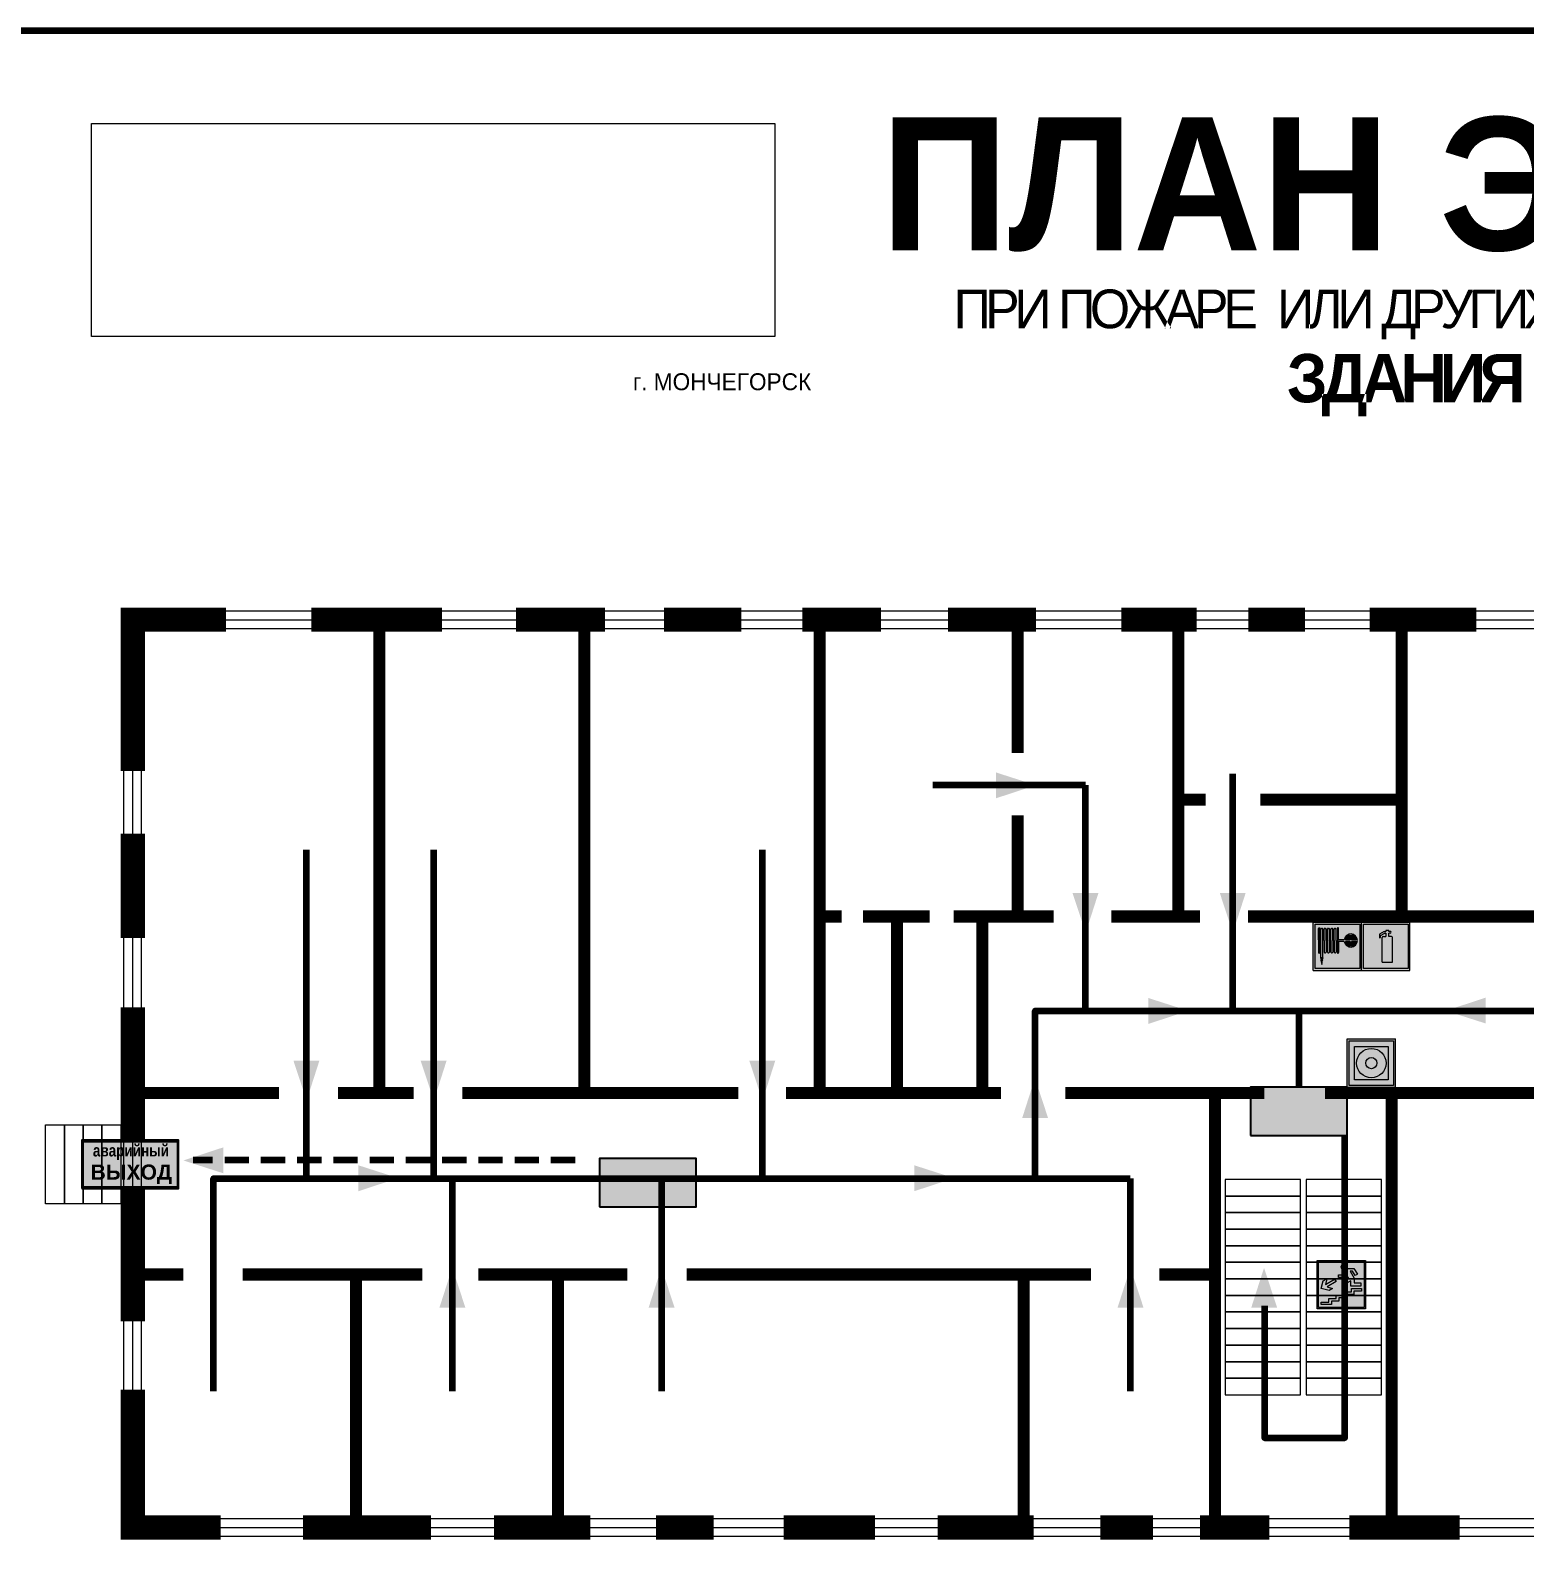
# Model space of a CAD drawing. Header units: millimetres. Extents: x 13810 to 67229, y 12374 to 21950.
# Drawn here: x 19435.7 to 19682.9, y 19222.8 to 19476.5 of the extents above; entities that cross this region are included whole.
import ezdxf

# ---------------------------------------------------------------- set-up
doc = ezdxf.new("R2010")
doc.units = ezdxf.units.MM
doc.linetypes.add('{ Wide Dash }', pattern=[12, 4, -2, 4, -2])
doc.layers.add('План_Штампы', color=7, linetype='Continuous')
doc.styles.add('обычный', font='arial.ttf')
picture_1 = doc.add_image_def('image1.jpg', size_in_pixel=(337, 105))

# ---------------------------------------------------------------- blocks, each defined once
blk = doc.blocks.new('A$C7B4425F7')
at = {"true_color": 0xffffff}
blk.add_hatch(color=7, dxfattribs=at).paths.add_polyline_path([(0, 0), (-16, 0), (-16, -8), (0, -8)])
h = blk.add_hatch(color=126)
h.paths.add_polyline_path([(-0.2, -0.2), (-15.8, -0.2), (-15.8, -7.8), (-0.2, -7.8)])
h.paths.add_polyline_path([(-11.76, -2.03), (-11.76, -3.66), (-11.17, -3.66, -0.568275), (-11.17, -6.18), (-12.58, -6.18), (-12.58, -2.03)], flags=16)
h.paths.add_polyline_path([(-13.33, -4.12, -0.495768), (-13.59, -6.18), (-15.03, -6.18), (-15.03, -2.03), (-13.59, -2.03, -0.487973)], flags=16)
h.paths.add_polyline_path([(-10.25, -2.03), (-9.48, -2.03), (-9.48, -6.18), (-10.25, -6.18)], flags=16)
h.paths.add_polyline_path([(-13.84, -3.69), (-14.24, -3.69), (-14.24, -3.03), (-13.9, -3.03, -0.692621)], flags=0)
h.paths.add_polyline_path([(-9.15, -2.03), (-8.4, -2.03), (-8.04, -3.07), (-7.68, -2.03), (-6.93, -2.03), (-7.64, -4.1), (-6.93, -6.18), (-7.68, -6.18), (-8.04, -5.14), (-8.4, -6.18), (-9.15, -6.18), (-8.44, -4.1)], flags=16)
h.paths.add_polyline_path([(-11.76, -4.46), (-11.42, -4.46, -0.692621), (-11.36, -5.12), (-11.76, -5.12)], flags=0)
h.paths.add_polyline_path([(-13.9, -5.2), (-14.24, -5.2), (-14.24, -4.55), (-13.84, -4.55, -0.708038)], flags=0)
edge = h.paths.add_edge_path(flags=16)
edge.add_ellipse((-5.51, -4.08), major_axis=(0, 2.05), ratio=0.586184, start_angle=0, end_angle=360)
edge = h.paths.add_edge_path(flags=0)
edge.add_ellipse((-5.51, -4.08), major_axis=(0, 1.14), ratio=0.454828, start_angle=0, end_angle=360)
h.paths.add_polyline_path([(-4.13, -4.96, 0.377264), (-3.48, -4.52, 0.0555), (-3.16, -2.03), (-1.66, -2.03), (-1.66, -4.96), (-0.96, -4.96), (-0.96, -7.01), (-1.75, -7.01), (-1.75, -6.18), (-3.3, -6.18), (-3.3, -7.02), (-4.13, -7.02)], flags=16)
h.paths.add_polyline_path([(-2.73, -2.91), (-2.28, -2.91), (-2.28, -4.96), (-3.05, -4.96, 0.079136)], flags=0)
at = {"color": 126}
blk.add_lwpolyline([(-16, -8), (0, -8), (0, 0), (-16, 0)], close=True, dxfattribs=at)
blk = doc.blocks.new('A$C32E8229D')
at = {"true_color": 0xffffff}
blk.add_hatch(color=7, dxfattribs=at).paths.add_polyline_path([(0, 0), (0, -8), (16, -8), (16, 0)])
h = blk.add_hatch(color=126)
h.paths.add_polyline_path([(0.2, -0.2), (15.8, -0.2), (15.8, -7.8), (0.2, -7.8)])
h.paths.add_polyline_path([(13.49, -2.05), (12.08, -2.05), (11.37, -2.63, 0.162397), (11.29, -2.84), (11.29, -3.63), (10.35, -3.63), (10.35, -4.05), (11.68, -4.05), (11.68, -3.48), (12.26, -4.28), (11.29, -5.1), (11.29, -6.78), (11.85, -6.78), (11.85, -5.44), (12.8, -4.64), (12.8, -5.94), (14.46, -5.94), (14.46, -5.39), (13.45, -5.39), (13.45, -3.97), (12.46, -2.59), (13.15, -2.59), (13.69, -3.34), (14.18, -3)], flags=16)
h.paths.add_polyline_path([(10.74, -1.82, 1), (11.8, -1.82, 1)], flags=16)
h.paths.add_polyline_path([(9.39, -3.59), (5.99, -3.59), (6.56, -3.03), (5.91, -3.03), (5.1, -3.83), (5.91, -4.64), (6.56, -4.64), (5.99, -4.09), (9.39, -4.09)], flags=16)
h.paths.add_polyline_path([(4.29, -1.08), (1.72, -1.08), (1.72, -6.6), (4.29, -6.6)], flags=16)
at = {"color": 126}
blk.add_lwpolyline([(16, -8), (0, -8), (0, 0), (16, 0)], close=True, dxfattribs=at)
blk = doc.blocks.new('вниз 3')
at = {"lineweight": 0, "true_color": 0xffffff}
h = blk.add_hatch(color=7, dxfattribs=at)
h.dxf.hatch_style = 1
h.paths.add_polyline_path([(40997.5, -4475.69), (40997.25, -4475.28), (40995.76, -4476.15), (40995.97, -4475.23), (40995.39, -4475.56), (40995.05, -4476.83), (40996.33, -4477.17), (40996.91, -4476.83), (40996, -4476.55)], flags=0)
h.paths.add_polyline_path([(40999.81, -4473.95), (41000.22, -4473.95), (41000.64, -4474.67), (41001.03, -4474.43), (41000.46, -4473.49), (41000.42, -4473.49), (40999.43, -4473.49), (40998.68, -4473.92), (40998.68, -4474.57), (40997.88, -4474.57), (40997.88, -4475), (40999.14, -4475), (40999.14, -4474.43), (40999.14, -4474.38), (40999.59, -4475.15), (40998.72, -4475.67), (40998.72, -4477.06), (40999.24, -4477.06), (40999.24, -4475.96), (40999.95, -4475.56), (40999.95, -4476.43), (41001.61, -4476.43), (41001.61, -4475.88), (41000.47, -4475.88), (41000.47, -4475.12)], flags=0)
h.paths.add_polyline_path([(40999.2, -4473.24, 1), (40998.35, -4473.24, 1)], flags=0)
h.paths.add_polyline_path([(41000.46, -4477.26), (41001.69, -4477.26), (41001.69, -4476.84), (41000.03, -4476.84), (41000.03, -4477.39), (40998.78, -4477.39), (40998.78, -4477.95), (40997.53, -4477.95), (40997.53, -4478.5), (40996.29, -4478.5), (40996.29, -4479.06), (40995.05, -4479.06), (40995.05, -4479.48), (40995.29, -4479.48), (40996.72, -4479.48), (40996.72, -4478.92), (40997.97, -4478.92), (40997.97, -4478.36), (40999.2, -4478.36), (40999.2, -4477.81), (41000.46, -4477.81)], flags=0)
h.paths.add_polyline_path([(41002.37, -4472.17), (40994.37, -4472.17), (40994.37, -4480.17), (41002.37, -4480.17)])
h.paths.add_polyline_path([(41002.16, -4479.96), (40994.57, -4479.96), (40994.57, -4472.37), (41002.16, -4472.37)], flags=16)
h.paths.add_polyline_path([(41001.61, -4475.88), (41001.61, -4476.43), (40999.95, -4476.43), (40999.95, -4475.56), (40999.24, -4475.96), (40999.24, -4477.06), (40998.72, -4477.06), (40998.72, -4475.67), (40999.59, -4475.15), (40999.14, -4474.38), (40999.14, -4474.43), (40999.14, -4475), (40997.88, -4475), (40997.88, -4474.57), (40998.68, -4474.57), (40998.68, -4473.92), (40999.43, -4473.49), (41000.42, -4473.49), (41000.46, -4473.49), (41001.03, -4474.43), (41000.64, -4474.67), (41000.22, -4473.95), (40999.81, -4473.95), (41000.47, -4475.12), (41000.47, -4475.88)], flags=0)
h.paths.add_polyline_path([(41001.69, -4476.84), (41001.69, -4477.26), (41000.46, -4477.26), (41000.46, -4477.81), (40999.2, -4477.81), (40999.2, -4478.36), (40997.97, -4478.36), (40997.97, -4478.92), (40996.72, -4478.92), (40996.72, -4479.48), (40995.05, -4479.48), (40995.05, -4479.06), (40996.29, -4479.06), (40996.29, -4478.5), (40997.53, -4478.5), (40997.53, -4477.95), (40998.78, -4477.95), (40998.78, -4477.39), (41000.03, -4477.39), (41000.03, -4476.84)], flags=0)
h.paths.add_polyline_path([(40998.35, -4473.24, -1), (40999.2, -4473.24, -1)], flags=0)
h.paths.add_polyline_path([(40997.5, -4475.69), (40996, -4476.55), (40996.91, -4476.83), (40996.33, -4477.17), (40995.05, -4476.83), (40995.39, -4475.56), (40995.97, -4475.23), (40995.76, -4476.15), (40997.25, -4475.28)], flags=0)
at = {"lineweight": 0}
h = blk.add_hatch(color=126, dxfattribs=at)
h.dxf.hatch_style = 1
h.paths.add_polyline_path([(41002.16, -4472.37), (40994.57, -4472.37), (40994.57, -4479.96), (41002.16, -4479.96)])
h.paths.add_polyline_path([(40995.97, -4475.23), (40995.76, -4476.15), (40997.25, -4475.28), (40997.5, -4475.69), (40996, -4476.55), (40996.91, -4476.83), (40996.33, -4477.17), (40995.05, -4476.83), (40995.39, -4475.56)], flags=16)
h.paths.add_polyline_path([(40997.88, -4474.57), (40998.68, -4474.57), (40998.68, -4473.92), (40999.43, -4473.49), (41000.42, -4473.49), (41000.46, -4473.49), (41001.03, -4474.43), (41000.64, -4474.67), (41000.22, -4473.95), (40999.81, -4473.95), (41000.47, -4475.12), (41000.47, -4475.88), (41001.61, -4475.88), (41001.61, -4476.43), (40999.95, -4476.43), (40999.95, -4475.56), (40999.24, -4475.96), (40999.24, -4477.06), (40998.72, -4477.06), (40998.72, -4475.67), (40999.59, -4475.15), (40999.14, -4474.38), (40999.14, -4474.43), (40999.14, -4475), (40997.88, -4475)], flags=16)
h.paths.add_polyline_path([(40998.35, -4473.24, -1), (40999.2, -4473.24, -1)], flags=16)
h.paths.add_polyline_path([(40997.53, -4477.95), (40998.78, -4477.95), (40998.78, -4477.39), (41000.03, -4477.39), (41000.03, -4476.84), (41001.69, -4476.84), (41001.69, -4477.26), (41000.46, -4477.26), (41000.46, -4477.81), (40999.2, -4477.81), (40999.2, -4478.36), (40997.97, -4478.36), (40997.97, -4478.92), (40996.72, -4478.92), (40996.72, -4479.48), (40995.05, -4479.48), (40995.05, -4479.06), (40996.29, -4479.06), (40996.29, -4478.5), (40997.53, -4478.5)], flags=16)
at = {"lineweight": 0, "true_color": 0xffffff}
h = blk.add_hatch(color=7, dxfattribs=at)
h.dxf.hatch_style = 1
h.paths.add_polyline_path([(40999.2, -4473.24, 1), (40998.35, -4473.24, 1)])
h.paths.add_polyline_path([(40999.81, -4473.95), (41000.22, -4473.95), (41000.64, -4474.67), (41001.03, -4474.43), (41000.46, -4473.49), (41000.42, -4473.49), (40999.43, -4473.49), (40998.68, -4473.92), (40998.68, -4474.57), (40997.88, -4474.57), (40997.88, -4475), (40999.14, -4475), (40999.14, -4474.43), (40999.14, -4474.38), (40999.59, -4475.15), (40998.72, -4475.67), (40998.72, -4477.06), (40999.24, -4477.06), (40999.24, -4475.96), (40999.95, -4475.56), (40999.95, -4476.43), (41001.61, -4476.43), (41001.61, -4475.88), (41000.47, -4475.88), (41000.47, -4475.12)])
h.paths.add_polyline_path([(40999.2, -4477.81), (41000.46, -4477.81), (41000.46, -4477.26), (41001.69, -4477.26), (41001.69, -4476.84), (41000.03, -4476.84), (41000.03, -4477.39), (40998.78, -4477.39), (40998.78, -4477.95), (40997.53, -4477.95), (40997.53, -4478.5), (40996.29, -4478.5), (40996.29, -4479.06), (40995.05, -4479.06), (40995.05, -4479.48), (40995.29, -4479.48), (40996.72, -4479.48), (40996.72, -4478.92), (40997.97, -4478.92), (40997.97, -4478.36), (40999.2, -4478.36)])
h.paths.add_polyline_path([(40997.5, -4475.69), (40997.25, -4475.28), (40995.76, -4476.15), (40995.97, -4475.23), (40995.39, -4475.56), (40995.05, -4476.83), (40996.33, -4477.17), (40996.91, -4476.83), (40996, -4476.55)])
at = {"color": 126, "lineweight": 0}
for points in [[(40994.37, -4472.17), (41002.37, -4472.17), (41002.37, -4480.17), (40994.37, -4480.17)], [(40994.57, -4472.37), (41002.16, -4472.37), (41002.16, -4479.96), (40994.57, -4479.96)]]:
    blk.add_lwpolyline(points, close=True, dxfattribs=at)
for points in [[(40999.14, -4474.43), (40999.14, -4475), (40997.88, -4475), (40997.88, -4474.57), (40998.68, -4474.57), (40998.68, -4473.92), (40999.43, -4473.49), (41000.42, -4473.49), (41000.46, -4473.49), (41001.03, -4474.43), (41000.64, -4474.67), (41000.22, -4473.95), (40999.81, -4473.95), (41000.47, -4475.12), (41000.47, -4475.88), (41001.61, -4475.88), (41001.61, -4476.43), (40999.95, -4476.43), (40999.95, -4475.56), (40999.24, -4475.96), (40999.24, -4477.06), (40998.72, -4477.06), (40998.72, -4475.67), (40999.59, -4475.15), (40999.14, -4474.38), (40999.14, -4474.43)], [(40995.05, -4476.83), (40995.39, -4475.56), (40995.97, -4475.23), (40995.76, -4476.15), (40997.25, -4475.28), (40997.5, -4475.69), (40996, -4476.55), (40996.91, -4476.83), (40996.33, -4477.17), (40995.05, -4476.83)], [(40995.29, -4479.48), (40995.05, -4479.48), (40995.05, -4479.06), (40996.29, -4479.06), (40996.29, -4478.5), (40997.53, -4478.5), (40997.53, -4477.95), (40998.78, -4477.95), (40998.78, -4477.39), (41000.03, -4477.39), (41000.03, -4476.84), (41001.69, -4476.84), (41001.69, -4477.26), (41000.46, -4477.26), (41000.46, -4477.81), (40999.2, -4477.81), (40999.2, -4478.36), (40997.97, -4478.36), (40997.97, -4478.92), (40996.72, -4478.92), (40996.72, -4479.48), (40995.05, -4479.48)]]:
    blk.add_lwpolyline(points, dxfattribs=at)
blk.add_circle((40998.77, -4473.24), 0.426, dxfattribs=at)
blk = doc.blocks.new('A$C54414219')
at = {"true_color": 0xffffff}
h = blk.add_hatch(color=7, dxfattribs=at)
h.paths.add_polyline_path([(2.39, -9.45), (2.39, -18.3), (11.23, -18.3), (11.23, -9.45)], flags=0)
h.paths.add_polyline_path([(10.71, -13.87, -1), (2.92, -13.87, -1)], flags=0)
h.paths.add_polyline_path([(8.3, -13.87, -1), (5.33, -13.87, -1)], flags=0)
h.paths.add_polyline_path([(0.41, -7.47), (0.41, -20.27), (13.21, -20.27), (13.21, -7.47)])
h.paths.add_polyline_path([(0.92, -19.77), (12.71, -19.77), (12.71, -7.98), (0.92, -7.98)], flags=16)
h.paths.add_polyline_path([(11.23, -9.45), (11.23, -18.3), (2.39, -18.3), (2.39, -9.45)], flags=0)
at = {"lineweight": 5}
h = blk.add_hatch(color=242, dxfattribs=at)
h.paths.add_polyline_path([(12.71, -7.98), (0.92, -7.98), (0.92, -19.77), (12.71, -19.77)])
h.paths.add_polyline_path([(11.23, -18.3), (2.39, -18.3), (2.39, -9.45), (11.23, -9.45)], flags=16)
h.paths.add_polyline_path([(10.71, -13.87, -1), (2.92, -13.87, -1)], flags=0)
h.paths.add_polyline_path([(8.3, -13.87, -1), (5.33, -13.87, -1)], flags=0)
at = {"true_color": 0xffffff}
h = blk.add_hatch(color=7, dxfattribs=at)
h.paths.add_polyline_path([(2.39, -9.45), (2.39, -18.3), (11.23, -18.3), (11.23, -9.45)])
h.paths.add_polyline_path([(10.71, -13.87, -1), (2.92, -13.87, -1)], flags=16)
h.paths.add_polyline_path([(8.3, -13.87, -1), (5.33, -13.87, -1)], flags=0)
at = {"lineweight": 5}
h = blk.add_hatch(color=242, dxfattribs=at)
h.paths.add_polyline_path([(2.92, -13.87, 1), (10.71, -13.87, 1)])
h.paths.add_polyline_path([(8.3, -13.87, -1), (5.33, -13.87, -1)], flags=16)
at = {"color": 242, "lineweight": 5}
for p, q in [((0.41, -20.27), (0.41, -7.47)), ((0.41, -7.47), (13.21, -7.47)), ((0.41, -7.47), (13.21, -7.47)), ((13.21, -20.27), (13.21, -7.47)), ((0.41, -20.27), (13.21, -20.27))]:
    blk.add_line(p, q, dxfattribs=at)
for points in [[(0.92, -7.98), (12.71, -7.98), (12.71, -19.77), (0.92, -19.77)], [(2.39, -9.45), (11.23, -9.45), (11.23, -18.3), (2.39, -18.3)]]:
    blk.add_lwpolyline(points, close=True, dxfattribs=at)
for radius in [3.89, 1.49]:
    blk.add_circle((6.81, -13.87), radius, dxfattribs=at)
blk = doc.blocks.new('A$C37112FD5')
at = {"true_color": 0xf5f5ff}
h = blk.add_hatch(color=7, dxfattribs=at)
h.dxf.hatch_style = 1
h.paths.add_polyline_path([(12.8, -7.4), (0, -7.4), (0, -20.2), (12.8, -20.2)])
h.paths.add_polyline_path([(12.29, -7.91), (12.29, -19.69), (0.51, -19.69), (0.51, -7.91)], flags=16)
h.paths.add_polyline_path([(4.98, -9.04, -0.42597), (5.17, -9.22), (5.17, -12.25), (5.17, -15.29, -0.432244), (4.98, -15.47), (4.83, -15.47, -0.42597), (4.64, -15.29), (4.64, -12.25), (4.64, -9.22, -0.432244), (4.83, -9.04)], flags=0)
h.paths.add_polyline_path([(4.28, -9.22), (4.28, -12.25), (4.28, -15.29, -0.432244), (4.09, -15.47), (3.94, -15.47, -0.42597), (3.75, -15.29), (3.75, -12.25), (3.75, -9.22, -0.432244), (3.94, -9.04), (4.09, -9.04, -0.42597)], flags=0)
h.paths.add_polyline_path([(5.72, -9.04), (5.87, -9.04, -0.42597), (6.06, -9.22), (6.06, -12.25), (6.06, -15.29, -0.432244), (5.87, -15.47), (5.72, -15.47, -0.42597), (5.53, -15.29), (5.53, -12.25), (5.53, -9.22, -0.432244)], flags=0)
h.paths.add_polyline_path([(6.42, -8.9), (6.5, -8.9, -0.42597), (6.69, -9.08), (6.69, -12.03), (8.21, -12.03, -15.824349), (8.21, -12.47), (6.69, -12.47), (6.69, -15.42, -0.432244), (6.5, -15.6), (6.42, -15.6)], flags=0)
h.paths.add_polyline_path([(3.39, -9.22), (3.39, -12.25), (3.39, -15.29, -0.432244), (3.2, -15.47), (3.05, -15.47, -0.42597), (2.85, -15.29), (2.85, -12.25), (2.85, -9.22, -0.432244), (3.05, -9.04), (3.2, -9.04, -0.42597)], flags=0)
h.paths.add_polyline_path([(2.5, -9.22), (2.5, -16.71), (1.96, -16.71), (1.96, -9.22, -0.432244), (2.15, -9.04), (2.31, -9.04, -0.42597)], flags=0)
h.paths.add_polyline_path([(1.61, -8.9), (1.61, -15.6), (1.57, -15.6, -0.42597), (1.37, -15.42), (1.37, -12.03), (1.37, -9.09, -0.432244), (1.57, -8.9)], flags=0)
h.paths.add_polyline_path([(9.76, -10.81), (9.76, -12.03), (8.49, -12.03, -0.336371)], flags=0)
h.paths.add_polyline_path([(8.49, -12.47), (9.76, -12.47), (9.76, -13.7, -0.336371)], flags=0)
h.paths.add_polyline_path([(10.11, -10.81, -0.336371), (11.38, -12.03), (10.11, -12.03)], flags=0)
h.paths.add_polyline_path([(10.11, -12.47), (11.38, -12.47, -0.336371), (10.11, -13.7)], flags=0)
h.paths.add_polyline_path([(2.5, -16.84), (2.5, -17.05), (1.97, -17.05), (1.97, -16.84)], flags=0)
h.paths.add_polyline_path([(2.5, -17.24, -0.033778), (2.24, -18.6, -0.033778), (1.97, -17.24)], flags=0)
h = blk.add_hatch(color=242)
h.dxf.hatch_style = 1
h.paths.add_polyline_path([(12.29, -7.91), (0.51, -7.91), (0.51, -19.69), (12.29, -19.69)])
h.paths.add_polyline_path([(6.42, -15.6), (6.42, -8.9), (6.5, -8.9, -0.42597), (6.69, -9.08), (6.69, -12.03), (8.21, -12.03, -15.824349), (8.21, -12.47), (6.69, -12.47), (6.69, -15.42, -0.432244), (6.5, -15.6)], flags=16)
h.paths.add_polyline_path([(5.87, -15.47), (5.72, -15.47, -0.42597), (5.53, -15.29), (5.53, -12.25), (5.53, -9.22, -0.432244), (5.72, -9.04), (5.87, -9.04, -0.42597), (6.06, -9.22), (6.06, -12.25), (6.06, -15.29, -0.432244)], flags=16)
h.paths.add_polyline_path([(4.98, -15.47), (4.83, -15.47, -0.42597), (4.64, -15.29), (4.64, -12.25), (4.64, -9.22, -0.432244), (4.83, -9.04), (4.98, -9.04, -0.42597), (5.17, -9.22), (5.17, -12.25), (5.17, -15.29, -0.432244)], flags=16)
h.paths.add_polyline_path([(4.09, -15.47), (3.94, -15.47, -0.42597), (3.75, -15.29), (3.75, -12.25), (3.75, -9.22, -0.432244), (3.94, -9.04), (4.09, -9.04, -0.42597), (4.28, -9.22), (4.28, -12.25), (4.28, -15.29, -0.432244)], flags=16)
h.paths.add_polyline_path([(3.2, -15.47), (3.05, -15.47, -0.42597), (2.85, -15.29), (2.85, -12.25), (2.85, -9.22, -0.432244), (3.05, -9.04), (3.2, -9.04, -0.42597), (3.39, -9.22), (3.39, -12.25), (3.39, -15.29, -0.432244)], flags=16)
h.paths.add_polyline_path([(2.5, -17.05), (1.97, -17.05), (1.97, -16.84), (2.5, -16.84)], flags=16)
h.paths.add_polyline_path([(2.5, -17.24, -0.033778), (2.24, -18.6, -0.033778), (1.97, -17.24)], flags=16)
h.paths.add_polyline_path([(2.5, -16.71), (1.96, -16.71), (1.96, -9.22, -0.432244), (2.15, -9.04), (2.31, -9.04, -0.42597), (2.5, -9.22)], flags=16)
h.paths.add_polyline_path([(1.61, -15.6), (1.57, -15.6, -0.42597), (1.37, -15.42), (1.37, -12.03), (1.37, -9.09, -0.432244), (1.57, -8.9), (1.61, -8.9)], flags=16)
h.paths.add_polyline_path([(8.49, -12.47), (9.76, -12.47), (9.76, -13.7, -0.336371)], flags=0)
h.paths.add_polyline_path([(10.11, -13.7), (10.11, -12.47), (11.38, -12.47, -0.336371)], flags=0)
h.paths.add_polyline_path([(8.49, -12.03, -0.336371), (9.76, -10.81), (9.76, -12.03)], flags=0)
h.paths.add_polyline_path([(10.11, -12.03), (10.11, -10.81, -0.336371), (11.38, -12.03)], flags=0)
h = blk.add_hatch(color=7, dxfattribs=at)
h.dxf.hatch_style = 1
h.paths.add_polyline_path([(1.61, -8.9), (1.57, -8.9, 0.432244), (1.37, -9.09), (1.37, -12.03), (1.37, -15.42, 0.42597), (1.57, -15.6), (1.61, -15.6)])
h.paths.add_polyline_path([(2.5, -9.22, 0.42597), (2.31, -9.04), (2.15, -9.04, 0.432244), (1.96, -9.22), (1.96, -16.71), (2.5, -16.71)])
h.paths.add_polyline_path([(2.5, -16.84), (1.97, -16.84), (1.97, -17.05), (2.5, -17.05)])
h.paths.add_polyline_path([(2.5, -17.24), (1.97, -17.24, 0.033778), (2.24, -18.6, 0.033778)])
h.paths.add_polyline_path([(3.39, -12.25), (3.39, -9.22, 0.42597), (3.2, -9.04), (3.05, -9.04, 0.432244), (2.85, -9.22), (2.85, -12.25), (2.85, -15.29, 0.42597), (3.05, -15.47), (3.2, -15.47, 0.432244), (3.39, -15.29)])
h.paths.add_polyline_path([(4.28, -12.25), (4.28, -9.22, 0.42597), (4.09, -9.04), (3.94, -9.04, 0.432244), (3.75, -9.22), (3.75, -12.25), (3.75, -15.29, 0.42597), (3.94, -15.47), (4.09, -15.47, 0.432244), (4.28, -15.29)])
h.paths.add_polyline_path([(5.17, -12.25), (5.17, -9.22, 0.42597), (4.98, -9.04), (4.83, -9.04, 0.432244), (4.64, -9.22), (4.64, -12.25), (4.64, -15.29, 0.42597), (4.83, -15.47), (4.98, -15.47, 0.432244), (5.17, -15.29)])
h.paths.add_polyline_path([(6.06, -12.25), (6.06, -9.22, 0.42597), (5.87, -9.04), (5.72, -9.04, 0.432244), (5.53, -9.22), (5.53, -12.25), (5.53, -15.29, 0.42597), (5.72, -15.47), (5.87, -15.47, 0.432244), (6.06, -15.29)])
h.paths.add_polyline_path([(6.69, -12.47), (8.21, -12.47, 15.824349), (8.21, -12.03), (6.69, -12.03), (6.69, -9.08, 0.42597), (6.5, -8.9), (6.42, -8.9), (6.42, -15.6), (6.5, -15.6, 0.432244), (6.69, -15.42)])
h.paths.add_polyline_path([(8.49, -12.47), (9.76, -12.47), (9.76, -13.7, -0.336371)], flags=16)
h.paths.add_polyline_path([(8.49, -12.03, -0.336371), (9.76, -10.81), (9.76, -12.03)], flags=16)
h.paths.add_polyline_path([(10.11, -12.47), (11.38, -12.47, -0.336371), (10.11, -13.7)], flags=16)
h.paths.add_polyline_path([(10.11, -12.03), (10.11, -10.81, -0.336371), (11.38, -12.03)], flags=16)
h = blk.add_hatch(color=242)
h.dxf.hatch_style = 1
h.paths.add_polyline_path([(9.76, -10.81, 0.336371), (8.49, -12.03), (9.76, -12.03)])
h.paths.add_polyline_path([(10.11, -10.81), (10.11, -12.03), (11.38, -12.03, 0.336371)])
h.paths.add_polyline_path([(11.38, -12.47), (10.11, -12.47), (10.11, -13.7, 0.336371)])
h.paths.add_polyline_path([(9.76, -12.47), (8.49, -12.47, 0.336371), (9.76, -13.7)])
at = {"color": 242, "lineweight": 5}
for p, q in [((0, -20.2), (0, -7.4)), ((0, -7.4), (12.8, -7.4)), ((12.8, -20.2), (12.8, -7.4)), ((1.37, -12.03), (1.37, -9.08)), ((1.37, -12.03), (1.37, -15.42)), ((1.57, -8.9), (1.61, -8.9)), ((1.61, -8.9), (1.61, -15.6)), ((1.96, -16.71), (1.96, -9.22)), ((2.15, -9.04), (2.31, -9.04)), ((2.5, -16.71), (2.5, -9.22)), ((2.85, -12.25), (2.85, -9.22)), ((3.05, -9.04), (3.2, -9.04)), ((3.39, -12.25), (3.39, -9.22)), ((3.75, -12.25), (3.75, -9.22)), ((3.94, -9.04), (4.09, -9.04)), ((4.28, -12.25), (4.28, -9.22)), ((4.64, -12.25), (4.64, -9.22)), ((4.83, -9.04), (4.98, -9.04)), ((5.17, -12.25), (5.17, -9.22)), ((5.53, -12.25), (5.53, -9.22)), ((5.72, -9.04), (5.87, -9.04)), ((6.06, -12.25), (6.06, -9.22)), ((6.42, -8.9), (6.42, -15.6)), ((6.5, -8.9), (6.42, -8.9)), ((6.69, -12.03), (6.69, -9.08)), ((8.21, -12.03), (6.69, -12.03)), ((9.76, -12.03), (8.49, -12.03)), ((9.76, -10.81), (9.76, -12.03)), ((10.11, -10.81), (10.11, -12.03)), ((11.38, -12.03), (10.11, -12.03)), ((1.57, -15.6), (1.61, -15.6)), ((2.85, -12.25), (2.85, -15.29)), ((3.05, -15.47), (3.2, -15.47)), ((3.39, -12.25), (3.39, -15.29)), ((3.75, -12.25), (3.75, -15.29)), ((3.94, -15.47), (4.09, -15.47)), ((4.28, -12.25), (4.28, -15.29)), ((4.64, -12.25), (4.64, -15.29)), ((4.83, -15.47), (4.98, -15.47)), ((5.17, -12.25), (5.17, -15.29)), ((5.53, -12.25), (5.53, -15.29)), ((5.72, -15.47), (5.87, -15.47)), ((6.06, -12.25), (6.06, -15.29)), ((6.42, -15.6), (6.5, -15.6)), ((8.21, -12.47), (6.69, -12.47)), ((6.69, -12.47), (6.69, -15.42)), ((9.76, -12.47), (8.49, -12.47)), ((9.76, -12.47), (9.76, -13.7)), ((11.38, -12.47), (10.11, -12.47)), ((10.11, -12.47), (10.11, -13.7)), ((0, -20.2), (12.8, -20.2)), ((1.96, -16.71), (2.5, -16.71)), ((1.97, -16.84), (2.5, -16.84)), ((1.97, -17.05), (1.97, -16.84)), ((2.5, -17.05), (1.97, -17.05)), ((1.97, -17.24), (2.5, -17.24)), ((2.5, -16.84), (2.5, -17.05))]:
    blk.add_line(p, q, dxfattribs=at)
blk.add_lwpolyline([(0.51, -7.91), (12.29, -7.91), (12.29, -19.69), (0.51, -19.69)], close=True, dxfattribs=at)
for centre, radius, start, end in [((1.56, -9.09), 0.182, 87.1027, 180.6071), ((2.15, -9.22), 0.182, 87.1027, 180.6071), ((2.32, -9.22), 0.182, 359.3929, 92.8973), ((3.04, -9.22), 0.182, 87.1027, 180.6071), ((3.21, -9.22), 0.182, 359.3929, 92.8973), ((3.93, -9.22), 0.182, 87.1027, 180.6071), ((4.1, -9.22), 0.182, 359.3929, 92.8973), ((4.82, -9.22), 0.182, 87.1027, 180.6071), ((4.99, -9.22), 0.182, 359.3929, 92.8973), ((5.71, -9.22), 0.182, 87.1027, 180.6071), ((5.88, -9.22), 0.182, 359.3929, 92.8973), ((6.51, -9.09), 0.182, 359.3929, 92.8973), ((9.93, -12.25), 1.74, 187.2319, 172.7681), ((9.93, -12.25), 1.46, 96.9927, 171.3585), ((9.93, -12.25), 1.46, 8.6415, 83.0073), ((1.56, -15.42), 0.182, 179.3929, 272.8973), ((3.04, -15.29), 0.182, 179.3929, 272.8973), ((3.21, -15.29), 0.182, 267.1027, 0.6071), ((3.93, -15.29), 0.182, 179.3929, 272.8973), ((4.1, -15.29), 0.182, 267.1027, 0.6071), ((4.82, -15.29), 0.182, 179.3929, 272.8973), ((4.99, -15.29), 0.182, 267.1027, 0.6071), ((5.71, -15.29), 0.182, 179.3929, 272.8973), ((5.88, -15.29), 0.182, 267.1027, 0.6071), ((6.51, -15.42), 0.182, 267.1027, 0.6071), ((9.93, -12.25), 1.46, 188.6415, 263.0073), ((9.93, -12.25), 1.46, 276.9927, 351.3585), ((12.17, -15.98), 10.27, 187.041, 194.7793), ((-7.7, -15.98), 10.27, 345.2207, 352.959)]:
    blk.add_arc(centre, radius, start, end, dxfattribs=at)
blk = doc.blocks.new('A$C3AD82952')
at = {"true_color": 0xf5f5ff}
h = blk.add_hatch(color=7, dxfattribs=at)
h.dxf.hatch_style = 1
h.paths.add_polyline_path([(8.21, 8.73, 0.414214), (7.89, 9.05), (7.22, 9.05), (7.22, 9.92), (7.59, 9.92, 1), (7.57, 10.36), (7.22, 10.36), (7.22, 10.6), (6.43, 10.6), (6.43, 10.36), (6.01, 10.36), (4.74, 9.59), (4.74, 8.69), (4.98, 8.73), (4.98, 9.26), (6.12, 9.91), (6.43, 9.91), (6.43, 9.05), (5.76, 9.05, 0.414214), (5.44, 8.73), (5.44, 2.2), (8.21, 2.2)], flags=0)
h.paths.add_polyline_path([(12.8, 12.8), (0, 12.8), (0, 0), (12.8, 0)])
h.paths.add_polyline_path([(0.51, 12.29), (12.29, 12.29), (12.29, 0.51), (0.51, 0.51)], flags=16)
h.paths.add_polyline_path([(4.74, 9.59), (6.01, 10.36), (6.43, 10.36), (6.43, 10.6), (7.22, 10.6), (7.22, 10.36), (7.59, 10.36, -0.94586), (7.59, 9.92), (7.22, 9.92), (7.22, 9.05), (7.89, 9.05, -0.414214), (8.21, 8.73), (8.21, 2.2), (5.44, 2.2), (5.44, 8.73, -0.414214), (5.76, 9.05), (6.43, 9.05), (6.43, 9.91), (6.12, 9.91), (4.98, 9.26), (4.98, 8.73), (4.74, 8.69)], flags=0)
h = blk.add_hatch(color=242)
h.dxf.hatch_style = 1
h.paths.add_polyline_path([(12.29, 12.29), (0.51, 12.29), (0.51, 0.51), (12.29, 0.51)])
h.paths.add_polyline_path([(4.74, 8.69), (4.74, 9.59), (6.01, 10.36), (6.43, 10.36), (6.43, 10.6), (7.22, 10.6), (7.22, 10.36), (7.59, 10.36, -0.94586), (7.59, 9.92), (7.22, 9.92), (7.22, 9.05), (7.89, 9.05, -0.414214), (8.21, 8.73), (8.21, 2.2), (5.44, 2.2), (5.44, 8.73, -0.414214), (5.76, 9.05), (6.43, 9.05), (6.43, 9.91), (6.12, 9.91), (4.98, 9.26), (4.98, 8.73)], flags=16)
h = blk.add_hatch(color=7, dxfattribs=at)
h.dxf.hatch_style = 1
h.paths.add_polyline_path([(8.21, 8.73, 0.414214), (7.89, 9.05), (7.22, 9.05), (7.22, 9.92), (7.59, 9.92, 1), (7.57, 10.36), (7.22, 10.36), (7.22, 10.6), (6.43, 10.6), (6.43, 10.36), (6.01, 10.36), (4.74, 9.59), (4.74, 8.69), (4.98, 8.73), (4.98, 9.26), (6.12, 9.91), (6.43, 9.91), (6.43, 9.05), (5.76, 9.05, 0.414214), (5.44, 8.73), (5.44, 2.2), (8.21, 2.2)])
at = {"color": 242, "lineweight": 5}
for p, q in [((0, 0), (0, 12.8)), ((0, 12.8), (12.8, 12.8)), ((12.8, 0), (12.8, 12.8)), ((6.01, 10.36), (4.74, 9.59)), ((4.74, 9.59), (4.74, 8.69)), ((4.74, 8.69), (4.98, 8.73)), ((4.98, 9.26), (6.12, 9.91)), ((4.98, 8.73), (4.98, 9.26)), ((5.44, 2.2), (5.44, 8.73)), ((5.76, 9.05), (6.43, 9.05)), ((6.01, 10.36), (6.43, 10.36)), ((6.12, 9.91), (6.43, 9.91)), ((7.22, 10.6), (6.43, 10.6)), ((6.43, 10.6), (6.43, 10.36)), ((6.43, 9.91), (6.43, 9.05)), ((7.22, 10.36), (7.22, 10.6)), ((7.59, 10.36), (7.22, 10.36)), ((7.22, 9.05), (7.22, 9.92)), ((7.59, 9.92), (7.22, 9.92)), ((7.89, 9.05), (7.22, 9.05)), ((8.21, 2.2), (8.21, 8.73)), ((0, 0), (12.8, 0)), ((5.44, 2.2), (8.21, 2.2))]:
    blk.add_line(p, q, dxfattribs=at)
blk.add_lwpolyline([(0.51, 12.29), (12.29, 12.29), (12.29, 0.51), (0.51, 0.51)], close=True, dxfattribs=at)
for centre, radius, start, end in [((5.76, 8.73), 0.32, 90, 180), ((7.58, 10.14), 0.223, 273.1875, 86.8125), ((7.89, 8.73), 0.32, 0, 90)]:
    blk.add_arc(centre, radius, start, end, dxfattribs=at)
blk = doc.blocks.new('A$C41C009D9')
at = {"true_color": 0xffffff}
blk.add_hatch(color=7, dxfattribs=at).paths.add_polyline_path([(0, 8), (-16, 8), (-16, 0), (0, 0)])
h = blk.add_hatch(color=126)
h.dxf.hatch_style = 1
h.paths.add_polyline_path([(-15.8, 7.8), (-15.8, 0.2), (-0.2, 0.2), (-0.2, 7.8)])
at = {"color": 126}
for points in [[(-16, 0), (0, 0), (0, 8), (-16, 8)], [(-16, 0), (0, 0), (0, 8), (-16, 8)], [(-15.8, 7.8), (-0.2, 7.8), (-0.2, 0.2), (-15.8, 0.2)]]:
    blk.add_lwpolyline(points, close=True, dxfattribs=at)
at = {"color": 7, "true_color": 0xffffff, "insert": (-15.8, 7.3), "char_height": 2.5, "width": 15.5999, "attachment_point": 1, "style": 'обычный'}
blk.add_mtext('\\pi1.6133;{\\fArial|b1|i0|c204|p34;\\H0.8x;\\W0.8;аварийный\\H1.25x;\\W1;\\P\\pi1.2327;ВЫХОД}', dxfattribs=at)

msp = doc.modelspace()

# ---------------------------------------------------------------- linework, layer by layer
at = {"color": 2, "lineweight": 100}
msp.add_lwpolyline([(19420.36, 19476.52), (20020.36, 19476.52), (20020.36, 19081.52), (19420.36, 19081.52)], close=True, dxfattribs=at)
at = {"lineweight": 100}
for points, const_width in [([(19467.99, 19379.03), (19452.56, 19379.03), (19452.56, 19353.95)], 4), ([(19482.08, 19379.03), (19503.74, 19379.03)], 4), ([(19515.99, 19379.03), (19530.69, 19379.03)], 4), ([(19540.47, 19379.03), (19553.25, 19379.03)], 4), ([(19563.36, 19379.03), (19576.36, 19379.03)], 4), ([(19587.45, 19379.03), (19602.06, 19379.03)], 4), ([(19616.15, 19379.03), (19628.61, 19379.03)], 4), ([(19637.2, 19379.03), (19646.58, 19379.03)], 4), ([(19657.28, 19379.03), (19674.93, 19379.03)], 4), ([(19493.36, 19300.66), (19493.36, 19377.28)], 2), ([(19527.27, 19300.66), (19527.27, 19377.66)], 2), ([(19566.24, 19300.66), (19566.24, 19377.36)], 2), ([(19599.01, 19356.97), (19599.01, 19378.38)], 2), ([(19625.6, 19329.89), (19625.6, 19377.97), (19625.6, 19349.25), (19630.12, 19349.25)], 2), ([(19639.17, 19349.25), (19662.55, 19349.25), (19662.55, 19329.89), (19662.55, 19378.21)], 2), ([(19599.01, 19329.89), (19599.01, 19346.61)], 2), ([(19452.56, 19343.6), (19452.56, 19326.34)], 4), ([(19566.24, 19329.89), (19569.89, 19329.89)], 2), ([(19573.38, 19329.89), (19584.45, 19329.89)], 2), ([(19579.03, 19329.89), (19579.03, 19300.66)], 2), ([(19588.42, 19329.89), (19604.97, 19329.89)], 2), ([(19593.17, 19300.66), (19593.17, 19329.89)], 2), ([(19614.52, 19329.89), (19629.2, 19329.89)], 2), ([(19637.13, 19329.89), (19689.23, 19329.89)], 2), ([(19452.56, 19314.84), (19452.56, 19292.94)], 4), ([(19452.73, 19300.66), (19476.75, 19300.66)], 2), ([(19486.51, 19300.66), (19499.02, 19300.66)], 2), ([(19507.12, 19300.66), (19552.77, 19300.66)], 2), ([(19560.69, 19300.66), (19596.22, 19300.66)], 2), ([(19606.89, 19300.66), (19639.81, 19300.66)], 2), ([(19622.46, 19270.63), (19631.68, 19270.63), (19631.68, 19300.66), (19631.68, 19230.46)], 2), ([(19649.84, 19300.66), (19689.06, 19300.66)], 2), ([(19660.9, 19300.66), (19660.9, 19229.86)], 2), ([(19452.56, 19284.8), (19452.56, 19262.89)], 4), ([(19452.73, 19270.63), (19460.93, 19270.63)], 2), ([(19470.75, 19270.63), (19500.5, 19270.63)], 2), ([(19489.49, 19270.63), (19489.49, 19228.96)], 2), ([(19509.72, 19270.63), (19534.41, 19270.63)], 2), ([(19522.95, 19270.63), (19522.95, 19230.07)], 2), ([(19544.23, 19270.63), (19611.16, 19270.63)], 2), ([(19600.01, 19270.63), (19600.01, 19229.8)], 2), ([(19452.56, 19251.59), (19452.56, 19228.77), (19467.12, 19228.77)], 4), ([(19480.74, 19228.77), (19501.9, 19228.77)], 4), ([(19512.33, 19228.77), (19528.27, 19228.77)], 4), ([(19539.14, 19228.77), (19548.71, 19228.77)], 4), ([(19560.3, 19228.77), (19575.37, 19228.77)], 4), ([(19585.78, 19228.77), (19601.63, 19228.77)], 4), ([(19612.68, 19228.77), (19621.41, 19228.77)], 4), ([(19629.2, 19228.77), (19640.65, 19228.77)], 4), ([(19653.92, 19228.77), (19672.13, 19228.77)], 4)]:
    msp.add_lwpolyline(points, dxfattribs=dict(at, const_width=const_width))
at = {"lineweight": 0}
for points in [[(19462.79, 19380.48), (19982.62, 19380.48)], [(19462.44, 19377.56), (19982.26, 19377.56)], [(19462.89, 19379), (19982.71, 19379)], [(19451.08, 19251.04), (19451.08, 19360.1)], [(19452.56, 19251.59), (19452.56, 19360.65)], [(19453.99, 19251.16), (19453.99, 19360.22)], [(19467.02, 19230.25), (19986.85, 19230.25)], [(19467.12, 19228.77), (19986.94, 19228.77)], [(19466.66, 19227.32), (19986.49, 19227.32)]]:
    msp.add_lwpolyline(points, dxfattribs=at)
at = {"color": 126, "lineweight": 100, "true_color": 0x008754}
for points in [[(19634.62, 19314.28), (19634.62, 19353.5)], [(19610.25, 19351.64), (19584.96, 19351.64)], [(19610.25, 19314.28), (19610.25, 19351.64)], [(19481.31, 19286.5), (19481.31, 19340.92)], [(19502.37, 19286.5), (19502.37, 19340.92)], [(19556.76, 19286.5), (19556.76, 19340.92)], [(19465.93, 19251.3), (19465.93, 19286.5), (19601.9, 19286.5), (19601.9, 19314.28), (19753.58, 19314.28)], [(19645.59, 19301.62), (19645.59, 19314.28)], [(19639.86, 19265.45), (19639.86, 19243.62), (19653.15, 19243.62), (19653.15, 19293.62)], [(19505.42, 19286.5), (19505.42, 19251.3)], [(19540.04, 19286.5), (19540.04, 19251.3)], [(19601.9, 19286.5), (19617.65, 19286.5)], [(19617.65, 19286.5), (19617.65, 19251.3)]]:
    msp.add_lwpolyline(points, dxfattribs=at)
at = {"lineweight": 0}
for points in [[(19438.11, 19295.41), (19441.23, 19295.41), (19441.23, 19282.31), (19438.11, 19282.31)], [(19441.23, 19295.41), (19444.34, 19295.41), (19444.34, 19282.31), (19441.23, 19282.31)], [(19444.34, 19295.41), (19447.46, 19295.41), (19447.46, 19282.31), (19444.34, 19282.31)], [(19447.46, 19295.41), (19450.57, 19295.41), (19450.57, 19282.31), (19447.46, 19282.31)], [(19633.36, 19283.62), (19645.81, 19283.62), (19645.81, 19286.36), (19633.36, 19286.36)], [(19646.76, 19283.62), (19659.21, 19283.62), (19659.21, 19286.36), (19646.76, 19286.36)], [(19633.36, 19280.88), (19645.81, 19280.88), (19645.81, 19283.62), (19633.36, 19283.62)], [(19646.76, 19280.88), (19659.21, 19280.88), (19659.21, 19283.62), (19646.76, 19283.62)], [(19633.36, 19278.13), (19645.81, 19278.13), (19645.81, 19280.88), (19633.36, 19280.88)], [(19646.76, 19278.13), (19659.21, 19278.13), (19659.21, 19280.88), (19646.76, 19280.88)], [(19633.36, 19275.39), (19645.81, 19275.39), (19645.81, 19278.13), (19633.36, 19278.13)], [(19633.36, 19275.39), (19645.81, 19275.39), (19645.81, 19278.13), (19633.36, 19278.13)], [(19646.76, 19275.39), (19659.21, 19275.39), (19659.21, 19278.13), (19646.76, 19278.13)], [(19646.76, 19275.39), (19659.21, 19275.39), (19659.21, 19278.13), (19646.76, 19278.13)], [(19633.36, 19272.65), (19645.81, 19272.65), (19645.81, 19275.39), (19633.36, 19275.39)], [(19646.76, 19272.65), (19659.21, 19272.65), (19659.21, 19275.39), (19646.76, 19275.39)], [(19633.36, 19269.91), (19645.81, 19269.91), (19645.81, 19272.65), (19633.36, 19272.65)], [(19646.76, 19269.91), (19659.21, 19269.91), (19659.21, 19272.65), (19646.76, 19272.65)], [(19633.36, 19267.17), (19645.81, 19267.17), (19645.81, 19269.91), (19633.36, 19269.91)], [(19646.76, 19267.17), (19659.21, 19267.17), (19659.21, 19269.91), (19646.76, 19269.91)], [(19633.36, 19264.43), (19645.81, 19264.43), (19645.81, 19267.17), (19633.36, 19267.17)], [(19646.76, 19264.43), (19659.21, 19264.43), (19659.21, 19267.17), (19646.76, 19267.17)], [(19633.36, 19261.69), (19645.81, 19261.69), (19645.81, 19264.43), (19633.36, 19264.43)], [(19646.76, 19261.69), (19659.21, 19261.69), (19659.21, 19264.43), (19646.76, 19264.43)], [(19633.36, 19258.95), (19645.81, 19258.95), (19645.81, 19261.69), (19633.36, 19261.69)], [(19646.76, 19258.95), (19659.21, 19258.95), (19659.21, 19261.69), (19646.76, 19261.69)], [(19633.36, 19256.2), (19645.81, 19256.2), (19645.81, 19258.95), (19633.36, 19258.95)], [(19646.76, 19256.2), (19659.21, 19256.2), (19659.21, 19258.95), (19646.76, 19258.95)], [(19633.36, 19253.46), (19645.81, 19253.46), (19645.81, 19256.2), (19633.36, 19256.2)], [(19646.76, 19253.46), (19659.21, 19253.46), (19659.21, 19256.2), (19646.76, 19256.2)], [(19633.36, 19250.72), (19645.81, 19250.72), (19645.81, 19253.46), (19633.36, 19253.46)], [(19646.76, 19250.72), (19659.21, 19250.72), (19659.21, 19253.46), (19646.76, 19253.46)]]:
    msp.add_lwpolyline(points, close=True, dxfattribs=at)
at = {"color": 126, "linetype": '{ Wide Dash }', "lineweight": 100, "true_color": 0x008754}
msp.add_lwpolyline([(19525.77, 19289.56), (19462.55, 19289.56)], dxfattribs=at)
at = {"layer": 'План_Штампы', "color": 126, "true_color": 0x008754}
for points in [[(19595.4, 19349.45), (19595.41, 19353.74), (19602, 19351.62)], [(19608.08, 19333.8), (19612.38, 19333.8), (19610.26, 19327.21)], [(19632.45, 19333.8), (19636.74, 19333.8), (19634.62, 19327.21)], [(19620.64, 19312.11), (19620.64, 19316.4), (19627.23, 19314.28)], [(19676.47, 19316.47), (19676.47, 19312.18), (19669.88, 19314.29)], [(19479.15, 19306.02), (19483.44, 19306.02), (19481.32, 19299.43)], [(19500.2, 19306.02), (19504.49, 19306.02), (19502.38, 19299.43)], [(19554.59, 19306.02), (19558.89, 19306.02), (19556.77, 19299.43)], [(19604.04, 19296.53), (19599.75, 19296.53), (19601.87, 19303.12)], [(19467.54, 19291.68), (19467.53, 19287.39), (19460.94, 19289.51)], [(19489.9, 19284.42), (19489.9, 19288.71), (19496.49, 19286.59)], [(19581.89, 19284.42), (19581.9, 19288.71), (19588.49, 19286.59)], [(19507.6, 19265.16), (19503.31, 19265.16), (19505.43, 19271.75)], [(19542.22, 19265.16), (19537.93, 19265.16), (19540.05, 19271.75)], [(19619.83, 19265.16), (19615.54, 19265.16), (19617.66, 19271.75)], [(19641.95, 19265.13), (19637.66, 19265.14), (19639.78, 19271.73)]]:
    msp.add_solid(points, dxfattribs=at)

# ---------------------------------------------------------------- block references
for name, p, xscale, yscale, zscale in [('A$C37112FD5', (19647.93, 19333.57), 0.6249984004534781, 0.6249984004534781, 0.6249984004534781), ('A$C3AD82952', (19655.93, 19320.95), 0.625, 0.625, 0.625), ('A$C54414219', (19653.28, 19314.29), 0.625, 0.625, 0.625)]:
    msp.add_blockref(name, p, dxfattribs=dict(xscale=xscale, yscale=yscale, zscale=zscale))
msp.add_blockref('A$C41C009D9', (19460.14, 19284.87))
at = {"color": 126, "true_color": 0x008754}
msp.add_blockref('вниз 3', (-21345.8, 23745.14), dxfattribs=at)
at = {"layer": 'План_Штампы'}
msp.add_blockref('A$C7B4425F7', (19653.54, 19301.62), dxfattribs=at)
at = {"layer": 'План_Штампы', "color": 126, "true_color": 0x008754, "xscale": -1}
msp.add_blockref('A$C32E8229D', (19545.78, 19289.85), dxfattribs=at)

# ---------------------------------------------------------------- texts
at = {"lineweight": 0, "style": 'обычный'}
for s, insert, char_height, width, attachment_point in [('{\\fProxima Nova Rg|b1|i0|c204|p2;ПЛАН ЭВАКУАЦИИ}', (19576.33, 19462.18), 22, 493.8901, 1), ('\\pi-8.4,l8.4,t8.4;{\\fProxima Nova Rg|b0|i0|c204|p2;г. МОНЧЕГОРСК\\H1.1997x; }', (19550.08, 19418.39), 2.8, 126.6484, 5)]:
    msp.add_mtext(s, dxfattribs=dict(at, insert=insert, char_height=char_height, width=width, attachment_point=attachment_point))
at = {"color": 0, "lineweight": 0, "insert": (19725.87, 19428.28), "char_height": 8, "width": 449.2158, "attachment_point": 5, "style": 'обычный'}
msp.add_mtext('{\\fArial Black|b1|i0|c204|p34;\\H2x;\\T0.85;  \\fArial Narrow|b0|i0|c204|p34;\\H0.8x;\\W0.9;\\P\\fProxima Nova Rg|b0|i0|c204|p2;\\H0.5x;\\W1;\\C256;ПРИ ПОЖАРЕ  ИЛИ ДРУГИХ ЧРЕЗВЫЧАЙНЫХ СИТУАЦИЯХ  ИЗ ПОМЕЩЕНИЙ \\fProxima Nova Rg|b1|i0|c204|p2;\\H1.25x;\\PЗДАНИЯ УПРАВЛЕНИЯ \\fProxima Nova Rg|b1|i0|c0|p2; \\fProxima Nova Rg|b1|i0|c204|p2;КОРПУС №4   \\fProxima Nova Rg|b1|i0|c0|p2;\\P\\fProxima Nova Rg|b1|i0|c204|p2;ЭТАЖ 2}', dxfattribs=at)

# ---------------------------------------------------------------- pictures from other files: only their frames are drawn
at = {"color": 7, "lineweight": 0, "true_color": 0xf5f5ff}
image = msp.add_image(picture_1, insert=(19445.72, 19425.92), size_in_units=(113.11, 35.24), dxfattribs=at)
image.dxf.flags = 7

doc.saveas('drawing.dxf')
